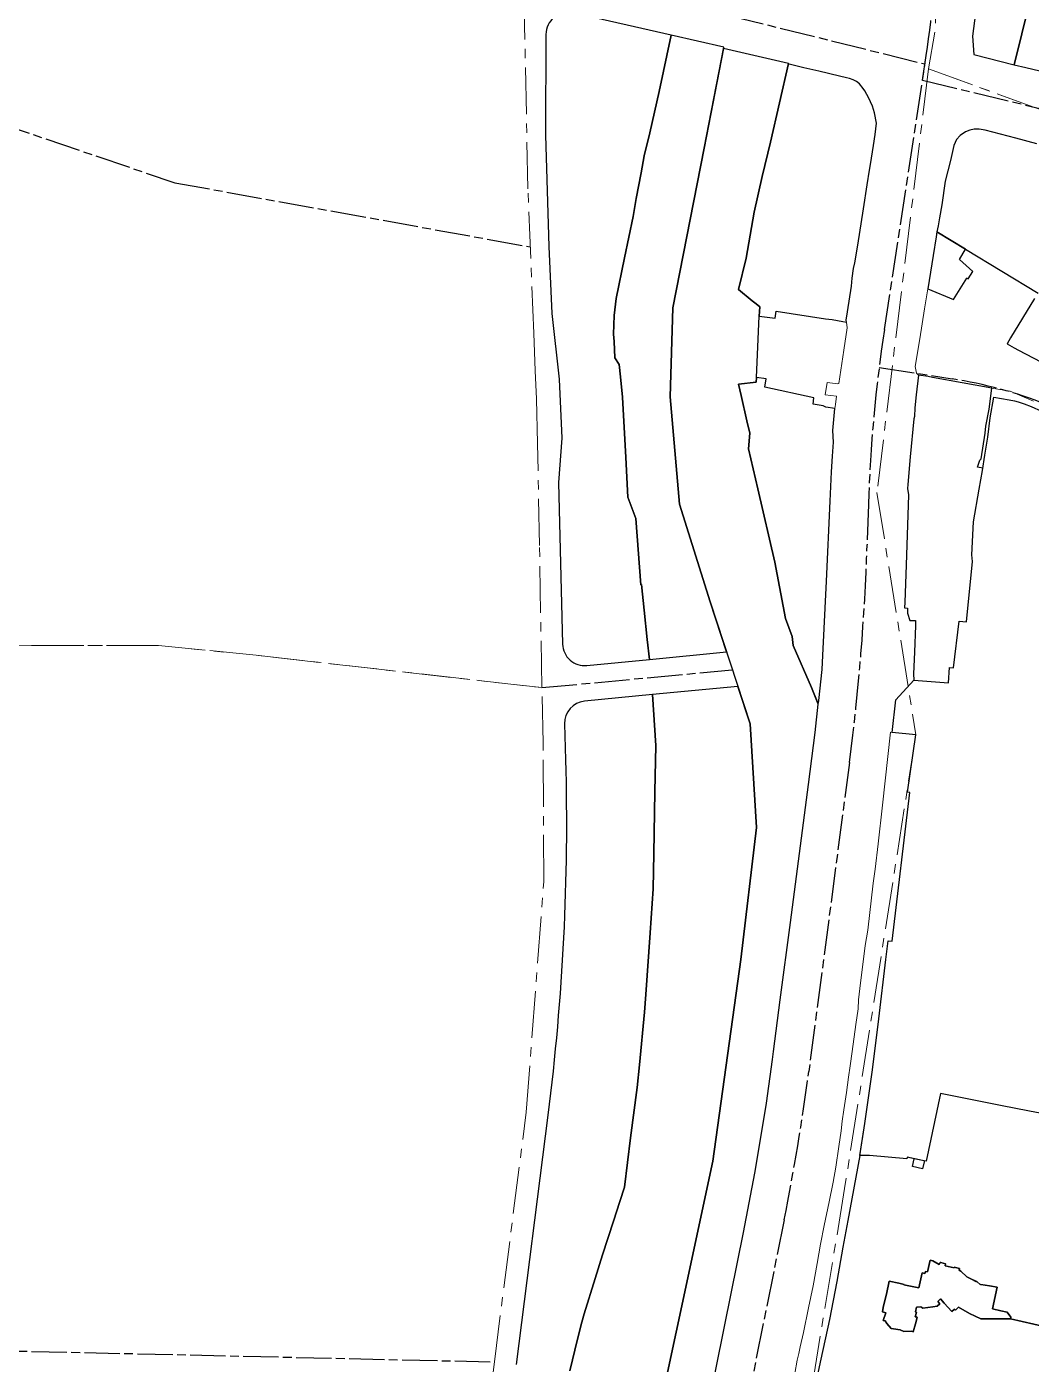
# Model space of a CAD drawing. Header units: millimetres. Extents: x 125232 to 134072, y 142885 to 152835.
# Drawn here: x 127612 to 128295, y 144537 to 145446 of the extents above; entities that cross this region are included whole.
import ezdxf

# ---------------------------------------------------------------- set-up
doc = ezdxf.new("R2010")
doc.units = ezdxf.units.MM
doc.linetypes.add('ACAD_ISO08W100', pattern=[36, 24, -3, 6, -3])
doc.linetypes.add('CENTER', pattern=[50.8, 31.75, -6.35, 6.35, -6.35])
for name, color, linetype in [('commerce', 10, 'Continuous'), ('green & plaza', 80, 'Continuous'), ('industry', 35, 'Continuous'), ('residence', 2, 'Continuous'), ('residence-bad', 41, 'Continuous'), ('water', 4, 'Continuous'), ('老城北中心线', 7, 'ACAD_ISO08W100')]:
    doc.layers.add(name, color=color, linetype=linetype)
for name, color, linetype, lineweight in [('historical site', 232, 'Continuous', 0), ('municipal utilities', 151, 'Continuous', 0), ('super block', 6, 'CENTER', 0)]:
    doc.layers.add(name, color=color, linetype=linetype, lineweight=lineweight)

msp = doc.modelspace()

# ---------------------------------------------------------------- linework, layer by layer
at = {"layer": 'commerce'}
msp.add_lwpolyline([(128294.02, 145462.6), (128294.02, 145465.16), (128271.19, 145474.46), (128259.67, 145477.33), (128259.65, 145473.25), (128255.28, 145439.93), (128256.2, 145427.34), (128283.77, 145420.42)], close=True, dxfattribs=at)
at = {"layer": 'green & plaza'}
msp.add_lwpolyline([(128032.18, 145358.44), (128036, 145374.12), (128042.33, 145402.35), (128050.59, 145440.42), (127983.6, 145455.63, 0.479815), (127965.28, 145441.07), (127964.97, 145372.6), (127967.32, 145297), (127969.32, 145251.49), (127974.3, 145206.67), (127976.07, 145166.71), (127973.9, 145136.58), (127976.69, 145026.7, 0.435336), (127993.14, 145012.15), (128035.81, 145016.3), (128034.26, 145029.87), (128032.1, 145049.75), (128030.22, 145067.12), (128029.87, 145067.09), (128026.54, 145112.01), (128021.11, 145126.64), (128019.55, 145153.48), (128017.36, 145194.42), (128016.14, 145208.37), (128015.16, 145216.8), (128012.29, 145221.35), (128011.67, 145232.46), (128011.37, 145237.45), (128011.67, 145250), (128013.2, 145261.55), (128018.8, 145289.29), (128024.73, 145317.33), (128026.58, 145329.44), (128029.98, 145347.04)], format="xyb", close=True, dxfattribs=at)
for points in [[(128185.35, 145348.77), (128185.98, 145352.54), (128188.06, 145365.63), (128189.21, 145372.94), (128190.05, 145380.77), (128188.8, 145387.74), (128187.3, 145392.24), (128186.01, 145395.24), (128184.81, 145397.81), (128182.13, 145402.61), (128180.99, 145404.29), (128178.5, 145407.47), (128176.51, 145409.03), (128174.3, 145410.27), (128171.83, 145411.17), (128169.8, 145411.59), (128164.94, 145412.68), (128150.97, 145415.99), (128140.8, 145418.4), (128130.72, 145420.79), (128130.34, 145421.21), (128117.95, 145367.79), (128112.39, 145344.5), (128106.88, 145320.28), (128101.5, 145288.88), (128096.34, 145267.69), (128105.67, 145260.07), (128108.37, 145257.86), (128110.67, 145255.99), (128110.38, 145249.58), (128121.19, 145248.14), (128121.93, 145252.99), (128155.38, 145247.86), (128159.9, 145247.26), (128167.29, 145245.96), (128169.68, 145245.52), (128169.54, 145246.76), (128170.41, 145252.46), (128173.01, 145269.94), (128173.56, 145275.44), (128174.5, 145282.03), (128175.45, 145285.93), (128177.31, 145297.76), (128181.22, 145322.6), (128183.79, 145338.86)], [(128185.35, 145348.77), (128185.98, 145352.54), (128188.06, 145365.63), (128189.21, 145372.94), (128190.05, 145380.77), (128188.8, 145387.74), (128187.3, 145392.24), (128186.01, 145395.24), (128184.81, 145397.81), (128182.13, 145402.61), (128180.99, 145404.29), (128178.5, 145407.47), (128176.51, 145409.03), (128174.3, 145410.27), (128171.83, 145411.17), (128169.8, 145411.59), (128164.94, 145412.68), (128150.97, 145415.99), (128140.8, 145418.4), (128130.72, 145420.79), (128130.34, 145421.21), (128117.95, 145367.79), (128112.39, 145344.5), (128106.88, 145320.28), (128101.5, 145288.88), (128096.34, 145267.69), (128105.67, 145260.07), (128108.37, 145257.86), (128110.67, 145255.99), (128110.38, 145249.58), (128121.19, 145248.14), (128121.93, 145252.99), (128155.38, 145247.86), (128159.9, 145247.26), (128167.29, 145245.96), (128169.68, 145245.52), (128169.54, 145246.76), (128170.41, 145252.46), (128173.01, 145269.94), (128173.56, 145275.44), (128174.5, 145282.03), (128175.45, 145285.93), (128177.31, 145297.76), (128181.22, 145322.6), (128183.79, 145338.86)], [(128185.35, 145348.77), (128185.98, 145352.54), (128188.06, 145365.63), (128189.21, 145372.94), (128190.05, 145380.77), (128188.8, 145387.74), (128187.3, 145392.24), (128186.01, 145395.24), (128184.81, 145397.81), (128182.13, 145402.61), (128180.99, 145404.29), (128178.5, 145407.47), (128176.51, 145409.03), (128174.3, 145410.27), (128171.83, 145411.17), (128169.8, 145411.59), (128164.94, 145412.68), (128150.97, 145415.99), (128140.8, 145418.4), (128130.72, 145420.79), (128130.34, 145421.21), (128117.95, 145367.79), (128112.39, 145344.5), (128106.88, 145320.28), (128101.5, 145288.88), (128096.34, 145267.69), (128105.67, 145260.07), (128108.37, 145257.86), (128110.67, 145255.99), (128110.38, 145249.58), (128121.19, 145248.14), (128121.93, 145252.99), (128155.38, 145247.86), (128159.9, 145247.26), (128167.29, 145245.96), (128169.68, 145245.52), (128169.54, 145246.76), (128170.41, 145252.46), (128173.01, 145269.94), (128173.56, 145275.44), (128174.5, 145282.03), (128175.45, 145285.93), (128177.31, 145297.76), (128181.22, 145322.6), (128183.79, 145338.86)], [(128160.18, 145154.53), (128160.8, 145163.9), (128160.49, 145171.95), (128161.74, 145186.87), (128155.7, 145187.82), (128153.93, 145188.71), (128146.98, 145189.77), (128147.59, 145194), (128114.23, 145201.25), (128115.05, 145207.08), (128108.53, 145207.79), (128108.39, 145204.65), (128096.16, 145203.48), (128097.98, 145195.7), (128101.99, 145178.55), (128103.96, 145170.14), (128102.96, 145159.51), (128109.43, 145132.33), (128121.04, 145082.47), (128128.26, 145044.03), (128132.65, 145031.91), (128133.52, 145025.81), (128145.87, 144997.34), (128150.21, 144986.6), (128150.58, 144986.59), (128151.01, 144990.55), (128152.14, 145001.06), (128153.06, 145009.54), (128153.57, 145018.88), (128156.02, 145069.49), (128158.56, 145123.75), (128159.55, 145143.86)], [(128160.18, 145154.53), (128160.8, 145163.9), (128160.49, 145171.95), (128161.74, 145186.87), (128155.7, 145187.82), (128153.93, 145188.71), (128146.98, 145189.77), (128147.59, 145194), (128114.23, 145201.25), (128115.05, 145207.08), (128108.53, 145207.79), (128108.39, 145204.65), (128096.16, 145203.48), (128097.98, 145195.7), (128101.99, 145178.55), (128103.96, 145170.14), (128102.96, 145159.51), (128109.43, 145132.33), (128121.04, 145082.47), (128128.26, 145044.03), (128132.65, 145031.91), (128133.52, 145025.81), (128145.87, 144997.34), (128150.21, 144986.6), (128150.58, 144986.59), (128151.01, 144990.55), (128152.14, 145001.06), (128153.06, 145009.54), (128153.57, 145018.88), (128156.02, 145069.49), (128158.56, 145123.75), (128159.55, 145143.86)], [(128160.18, 145154.53), (128160.8, 145163.9), (128160.49, 145171.95), (128161.74, 145186.87), (128155.7, 145187.82), (128153.93, 145188.71), (128146.98, 145189.77), (128147.59, 145194), (128114.23, 145201.25), (128115.05, 145207.08), (128108.53, 145207.79), (128108.39, 145204.65), (128096.16, 145203.48), (128097.98, 145195.7), (128101.99, 145178.55), (128103.96, 145170.14), (128102.96, 145159.51), (128109.43, 145132.33), (128121.04, 145082.47), (128128.26, 145044.03), (128132.65, 145031.91), (128133.52, 145025.81), (128145.87, 144997.34), (128150.21, 144986.6), (128150.58, 144986.59), (128151.01, 144990.55), (128152.14, 145001.06), (128153.06, 145009.54), (128153.57, 145018.88), (128156.02, 145069.49), (128158.56, 145123.75), (128159.55, 145143.86)]]:
    msp.add_lwpolyline(points, close=True, dxfattribs=at)
msp.add_lwpolyline([(128299.17, 145366.61), (128284.91, 145370.52), (128263.93, 145375.86), (128259.93, 145376.54), (128256.42, 145376.56), (128253.65, 145375.98), (128250.66, 145374.79), (128246.99, 145372.27), (128244.52, 145369.53), (128242.69, 145365.55), (128240.32, 145355.37), (128236.89, 145341.4), (128234.6, 145325.2), (128232.94, 145316.35), (128231.93, 145311.03), (128231.23, 145306.81), (128250.62, 145295.16), (128299.95, 145265.14)], dxfattribs=at)
msp.add_lwpolyline([(127981.56, 144532.95), (127986.86, 144554.3), (127989.75, 144565.95), (127991.33, 144571.73), (127998.92, 144595.55), (128003.89, 144611.81), (128011.2, 144634.67), (128015.58, 144647.97), (128018.79, 144657.71), (128022.92, 144691.2), (128027.39, 144725.35), (128028.91, 144740.83), (128032.31, 144776.67), (128033.37, 144788.62), (128036.21, 144830.53), (128038.16, 144860.46), (128038.6, 144884.46), (128039.33, 144926.45), (128039.95, 144957.72), (128037.78, 144992.38), (127991.55, 144987.88, 0.393869), (127978.01, 144972.55), (127978.67, 144948.11, -0.038446), (127966.62, 144706.56), (127945.06, 144537.28)], format="xyb", dxfattribs=at)
at = {"layer": 'historical site'}
msp.add_lwpolyline([(128147.7, 144519.82), (128152.18, 144540.77), (128158.05, 144567.84), (128163.16, 144593.56), (128167.3, 144616.97), (128170.56, 144634.95), (128178.75, 144679.02), (128182.08, 144700.94), (128187.33, 144737.35), (128191.69, 144772.06), (128196.55, 144812.45), (128198.08, 144825.16), (128200.85, 144824.82), (128212.74, 144925.92), (128211.15, 144926.12), (128216.89, 144965.01), (128200.67, 144966.7), (128200.67, 144966.7), (128199.59, 144966.82), (128194.22, 144917.2), (128191.15, 144891.1), (128189.13, 144873.9), (128187.86, 144864.36), (128184.1, 144832.23), (128182.37, 144822.02), (128178.79, 144792.67), (128177.93, 144785.01), (128177.53, 144778.84), (128176.01, 144768.25), (128173.56, 144750), (128172.09, 144740.1), (128171.11, 144732.37), (128169.77, 144722.06), (128167.94, 144710.32), (128166.85, 144702.55), (128166.02, 144696.09), (128164.56, 144685.4), (128162.49, 144671.39), (128160.6, 144661.11), (128157.93, 144647.69), (128154.59, 144631.63), (128152.11, 144618.95), (128149.67, 144605.75), (128146.97, 144590.54), (128143.87, 144575.78), (128140.43, 144559.05), (128138.09, 144549.31), (128137.28, 144544.62), (128136.24, 144540.2), (128134.46, 144530.99)], dxfattribs=at)
at = {"layer": 'industry'}
msp.add_lwpolyline([(128304.95, 144707.26), (128294.15, 144709.37), (128274.52, 144713.21), (128248.31, 144718.36), (128233.51, 144721.46), (128225.45, 144682.79), (128223.92, 144675.44), (128221.3, 144675.78), (128210.9, 144678.12), (128210.75, 144677.04), (128185.31, 144679.26), (128178.79, 144679.32), (128182.08, 144700.94), (128187.33, 144737.35), (128191.69, 144772.06), (128196.55, 144812.45), (128198.08, 144825.16), (128200.85, 144824.82), (128212.74, 144925.92), (128211.15, 144926.12), (128216.89, 144965.01), (128200.67, 144966.7), (128203.16, 144988.79), (128215.43, 145002.18), (128239.09, 145000.32), (128239.72, 145010.74), (128242.46, 145010.56), (128246.23, 145042.24), (128251.25, 145041.9), (128255.41, 145082.77), (128254.95, 145087.35), (128256.14, 145109.74), (128260.01, 145131.93), (128262.11, 145144.78), (128263.8, 145155.11), (128265.79, 145167.31), (128267.46, 145180.54), (128269.93, 145194.62), (128280.32, 145192.76), (128283.99, 145192.1), (128286.48, 145191.35), (128290.59, 145190.11), (128295.18, 145188.14), (128302.37, 145185.04)], dxfattribs=at)
at = {"layer": 'municipal utilities'}
for points in [[(128299.95, 145265.14), (128250.62, 145295.16), (128246.45, 145288.14), (128255.59, 145280.03), (128252.42, 145274.9), (128251.54, 145275.45), (128242.45, 145260.94), (128224.96, 145268.15), (128222.75, 145254.54), (128219.45, 145234.1), (128216.49, 145215.43), (128217.27, 145210.82), (128218.67, 145209.5), (128225.17, 145208.48), (128228.19, 145207.91), (128268.57, 145200.72), (128280.9, 145198.51), (128296.86, 145191.76)], [(128301.88, 145218.56), (128286.57, 145226.52), (128283.72, 145228), (128279, 145230.69), (128281.23, 145234.9), (128297.55, 145261.47)]]:
    msp.add_lwpolyline(points, dxfattribs=at)
for points in [[(128170.12, 145241.75), (128169.68, 145245.52), (128167.29, 145245.96), (128159.9, 145247.26), (128155.38, 145247.86), (128121.93, 145252.99), (128121.19, 145248.14), (128110.38, 145249.58), (128108.53, 145207.79), (128115.05, 145207.08), (128114.23, 145201.25), (128147.59, 145194), (128146.98, 145189.77), (128153.93, 145188.71), (128155.7, 145187.82), (128161.74, 145186.87), (128162.17, 145189.63), (128162.9, 145195.22), (128155.19, 145196.03), (128156.66, 145204.49), (128163.86, 145203.59), (128164.6, 145203.89), (128167.86, 145226.41)], [(128170.12, 145241.75), (128169.68, 145245.52), (128167.29, 145245.96), (128159.9, 145247.26), (128155.38, 145247.86), (128121.93, 145252.99), (128121.19, 145248.14), (128110.38, 145249.58), (128108.53, 145207.79), (128115.05, 145207.08), (128114.23, 145201.25), (128147.59, 145194), (128146.98, 145189.77), (128153.93, 145188.71), (128155.7, 145187.82), (128161.74, 145186.87), (128162.17, 145189.63), (128162.9, 145195.22), (128155.19, 145196.03), (128156.66, 145204.49), (128163.86, 145203.59), (128164.6, 145203.89), (128167.86, 145226.41)], [(128170.12, 145241.75), (128169.68, 145245.52), (128167.29, 145245.96), (128159.9, 145247.26), (128155.38, 145247.86), (128121.93, 145252.99), (128121.19, 145248.14), (128110.38, 145249.58), (128108.53, 145207.79), (128115.05, 145207.08), (128114.23, 145201.25), (128147.59, 145194), (128146.98, 145189.77), (128153.93, 145188.71), (128155.7, 145187.82), (128161.74, 145186.87), (128162.17, 145189.63), (128162.9, 145195.22), (128155.19, 145196.03), (128156.66, 145204.49), (128163.86, 145203.59), (128164.6, 145203.89), (128167.86, 145226.41)], [(128214.59, 144671.68), (128215.75, 144677.03), (128221.3, 144675.78), (128222.54, 144675.62), (128222.43, 144674.81), (128221.43, 144670.2)]]:
    msp.add_lwpolyline(points, close=True, dxfattribs=at)
at = {"layer": 'residence'}
msp.add_lwpolyline([(128260.01, 145131.93), (128262.11, 145144.78), (128262.35, 145146.26), (128258.71, 145146.86), (128260.37, 145151.67), (128261.24, 145152.68), (128263.91, 145170.07), (128264.53, 145174.81), (128266.71, 145186.39), (128268.57, 145200.72), (128228.19, 145207.91), (128225.17, 145208.48), (128218.67, 145209.5), (128217.18, 145196.19), (128216.23, 145187.24), (128215.85, 145181.46), (128215.44, 145179.75), (128213.02, 145153.89), (128211.37, 145135.15), (128211.25, 145132.54), (128211.92, 145128.17), (128210.41, 145087.06), (128209.93, 145073.98), (128209.25, 145055.25), (128209.1, 145051.3), (128211.26, 145051.22), (128211.13, 145047.64), (128212.83, 145042.86), (128216.64, 145042.88), (128216.53, 145039.37), (128215.85, 145021.19), (128215.3, 145006.61), (128215.43, 145002.18), (128239.09, 145000.32), (128239.72, 145010.74), (128242.46, 145010.56), (128246.23, 145042.25), (128251.25, 145041.9), (128255.41, 145082.77), (128254.95, 145087.35), (128256.14, 145109.74)], close=True, dxfattribs=at)
for points in [[(128304.95, 144707.26), (128294.15, 144709.37), (128274.52, 144713.21), (128248.31, 144718.36), (128233.51, 144721.46), (128225.45, 144682.79), (128223.92, 144675.44), (128222.54, 144675.62), (128222.43, 144674.81), (128221.43, 144670.2), (128214.59, 144671.68), (128215.75, 144677.03), (128210.9, 144678.12), (128210.75, 144677.04), (128185.31, 144679.26), (128178.8, 144679.32), (128170.56, 144634.95), (128167.3, 144616.97), (128163.16, 144593.56), (128158.05, 144567.84), (128152.18, 144540.77), (128147.7, 144519.82)], [(128305.12, 144562.87), (128281.29, 144568.33), (128260.94, 144568.2), (128253.37, 144571.85), (128245.85, 144576.1), (128243.74, 144574.19), (128243.13, 144574.86), (128241.21, 144573.21), (128236.13, 144578.93), (128233.52, 144581.82), (128231.73, 144579.96), (128233.11, 144578.51), (128231.45, 144576.8), (128228.45, 144576.43), (128221.62, 144575.43), (128220.17, 144576.33), (128217.32, 144576.24), (128216.71, 144572.92), (128217.37, 144572.42), (128216.48, 144569.69), (128216.96, 144569.53), (128217.85, 144569.03), (128216.71, 144564.88), (128215.04, 144559.39), (128213.8, 144559.79), (128208.69, 144559.67), (128206.18, 144560.66), (128201.61, 144561.32), (128199.98, 144561.71), (128197.22, 144565.13), (128195.9, 144566.77), (128194.53, 144567.07), (128196.37, 144572.35), (128194.29, 144573.08), (128194.6, 144575.91), (128195.12, 144577.99), (128196.89, 144585.02), (128198.69, 144593.85), (128205.32, 144592.43), (128208.82, 144591.65), (128208.77, 144591.43), (128215.4, 144589.94), (128218.84, 144589.32), (128219.37, 144591.39), (128221.22, 144599.51), (128223.07, 144599.09), (128223.37, 144600.42), (128224.78, 144600.16), (128226.69, 144608.05), (128228.41, 144607.66), (128232.64, 144605.12), (128233.31, 144606.61), (128233.83, 144606.4), (128237.08, 144605.65), (128236.8, 144604.33), (128242.84, 144602.86), (128242.95, 144603.32), (128246.57, 144602.5), (128246.28, 144601.19), (128247.51, 144600.66), (128251.59, 144596.68), (128254.23, 144595.34), (128257.68, 144593.7), (128258.4, 144593.53), (128260.78, 144591.28), (128261.06, 144591.62), (128267.01, 144590.56), (128272.07, 144589.82), (128268.98, 144574.94), (128274.74, 144573.58), (128278.93, 144572.65), (128281.5, 144569.39), (128281.29, 144568.33), (128305.12, 144562.87)]]:
    msp.add_lwpolyline(points, dxfattribs=at)
at = {"layer": 'residence-bad'}
for points in [[(128364.76, 145435.15), (128359.5, 145436.61), (128360.6, 145440.02), (128348.9, 145443.61), (128349.27, 145445.23), (128333.59, 145450.28), (128332.88, 145447.95), (128308.63, 145457.06), (128294.02, 145462.6), (128283.77, 145420.42), (128291.59, 145418.45), (128349.64, 145404.63), (128354.44, 145403.53), (128355.67, 145403.34)], [(128258.4, 144593.54), (128257.68, 144593.71), (128254.23, 144595.34), (128251.59, 144596.68), (128247.51, 144600.66), (128246.28, 144601.19), (128246.58, 144602.5), (128242.95, 144603.32), (128242.84, 144602.86), (128236.8, 144604.33), (128237.08, 144605.65), (128233.83, 144606.4), (128233.31, 144606.61), (128232.64, 144605.12), (128228.41, 144607.66), (128226.69, 144608.06), (128224.78, 144600.16), (128223.37, 144600.42), (128223.07, 144599.09), (128221.22, 144599.51), (128219.37, 144591.39), (128218.84, 144589.33), (128215.4, 144589.95), (128208.77, 144591.44), (128208.82, 144591.65), (128205.32, 144592.43), (128198.69, 144593.85), (128196.89, 144585.03), (128195.12, 144578), (128194.6, 144575.91), (128194.29, 144573.08), (128196.37, 144572.35), (128194.53, 144567.07), (128195.9, 144566.77), (128197.22, 144565.13), (128199.98, 144561.71), (128201.61, 144561.32), (128206.18, 144560.67), (128208.69, 144559.67), (128213.8, 144559.79), (128215.04, 144559.39), (128216.71, 144564.88), (128217.85, 144569.04), (128216.96, 144569.53), (128216.48, 144569.69), (128217.37, 144572.42), (128216.71, 144572.92), (128217.32, 144576.24), (128220.17, 144576.33), (128221.62, 144575.43), (128228.45, 144576.43), (128231.45, 144576.8), (128233.11, 144578.51), (128231.73, 144579.96), (128233.52, 144581.82), (128236.14, 144578.93), (128241.21, 144573.22), (128243.13, 144574.86), (128243.74, 144574.19), (128245.85, 144576.1), (128253.37, 144571.85), (128260.95, 144568.21), (128281.29, 144568.33), (128281.5, 144569.4), (128278.93, 144572.66), (128274.74, 144573.58), (128268.98, 144574.94), (128272.07, 144589.82), (128267.01, 144590.56), (128261.06, 144591.62), (128260.78, 144591.28)]]:
    msp.add_lwpolyline(points, close=True, dxfattribs=at)
at = {"layer": 'super block'}
for points in [[(128552.36, 145722.36), (128497.35, 145759.48), (128444.98, 145800.03), (128358.68, 145870.93), (128340.95, 145882.12), (128263.72, 145906.93), (128180.92, 145914.52), (128185.12, 145888.3), (128189.46, 145861.21), (128214.34, 145675.95), (128234.29, 145531.22), (128229.79, 145442.55), (128225.49, 145417.66), (128301.95, 145389.75), (128356.18, 145354.12), (128392.02, 145318.49), (128436.63, 145509.54), (128512.06, 145645.89)], [(127957.17, 145238.09), (127953.07, 145336.07), (127949.92, 145488.59), (127557.76, 145585.68), (127544.53, 145532.23), (127515.18, 145471.94), (127484.21, 145442.61), (127454.87, 145427.94), (127355.42, 145230.76), (127291.64, 145067.28), (127291.33, 145066.22), (127385.88, 145036.91), (127438.94, 145025.38), (127495.9, 145023.43), (127615.66, 145025.77), (127702.01, 145025.77), (127768.37, 145019.12), (127960.13, 144997.4), (127962.53, 144997.13), (127960.97, 145093.78), (127959.7, 145162.96), (127959, 145193.46), (127957.95, 145212.41)]]:
    msp.add_lwpolyline(points, close=True, dxfattribs=at)
for points in [[(128719.21, 144425.44), (128751.5, 144588.88), (128758.38, 144617.8), (128784.77, 144728.67), (128829.89, 144826.66), (128885.76, 144923.98), (128901.64, 144952.89), (128861.09, 144974.65), (128641.73, 145120.93), (128574.79, 145173.89), (128392.02, 145318.49), (128356.18, 145354.12), (128301.95, 145389.75), (128225.49, 145417.66), (128190.38, 145129.65), (128216.89, 144965.01), (128168.43, 144656.72), (128119.27, 144359.05)], [(127558.8, 144270.64), (127653.34, 144249.43), (127713.16, 144241.72), (127887.99, 144239.71), (127909.84, 144379.69), (127926.44, 144508.93), (127930.27, 144538.96), (127951.9, 144708.6), (127963.86, 144865.45), (127963.46, 144959.49), (127962.53, 144997.13), (127768.37, 145019.12), (127702.01, 145025.77), (127615.66, 145025.77), (127497.62, 145023.47)]]:
    msp.add_lwpolyline(points, dxfattribs=at)
at = {"layer": 'water'}
for points in [[(128056.2, 145121.76), (128049.88, 145194.79), (128051.69, 145255.2), (128072.95, 145363.85), (128086.27, 145432.32), (128050.59, 145440.42), (128042.33, 145402.35), (128036, 145374.12), (128032.18, 145358.44), (128029.98, 145347.04), (128026.58, 145329.44), (128024.73, 145317.33), (128018.8, 145289.29), (128013.2, 145261.55), (128011.67, 145250), (128011.37, 145237.45), (128011.67, 145232.46), (128012.29, 145221.35), (128015.16, 145216.8), (128016.14, 145208.37), (128017.36, 145194.42), (128019.55, 145153.48), (128021.11, 145126.64), (128026.54, 145112.01), (128029.87, 145067.09), (128030.22, 145067.12), (128032.1, 145049.75), (128034.26, 145029.87), (128035.81, 145016.3), (128088.12, 145021.39), (128077.01, 145055.4)], [(128056.2, 145121.76), (128049.88, 145194.79), (128051.69, 145255.2), (128072.95, 145363.85), (128086.27, 145432.32), (128050.59, 145440.42), (128042.33, 145402.35), (128036, 145374.12), (128032.18, 145358.44), (128029.98, 145347.04), (128026.58, 145329.44), (128024.73, 145317.33), (128018.8, 145289.29), (128013.2, 145261.55), (128011.67, 145250), (128011.37, 145237.45), (128011.67, 145232.46), (128012.29, 145221.35), (128015.16, 145216.8), (128016.14, 145208.37), (128017.36, 145194.42), (128019.55, 145153.48), (128021.11, 145126.64), (128026.54, 145112.01), (128029.87, 145067.09), (128030.22, 145067.12), (128032.1, 145049.75), (128034.26, 145029.87), (128035.81, 145016.3), (128088.12, 145021.39), (128077.01, 145055.4)], [(128056.2, 145121.76), (128049.88, 145194.79), (128051.69, 145255.2), (128072.95, 145363.85), (128086.27, 145432.32), (128050.59, 145440.42), (128042.33, 145402.35), (128036, 145374.12), (128032.18, 145358.44), (128029.98, 145347.04), (128026.58, 145329.44), (128024.73, 145317.33), (128018.8, 145289.29), (128013.2, 145261.55), (128011.67, 145250), (128011.37, 145237.45), (128011.67, 145232.46), (128012.29, 145221.35), (128015.16, 145216.8), (128016.14, 145208.37), (128017.36, 145194.42), (128019.55, 145153.48), (128021.11, 145126.64), (128026.54, 145112.01), (128029.87, 145067.09), (128030.22, 145067.12), (128032.1, 145049.75), (128034.26, 145029.87), (128035.81, 145016.3), (128088.12, 145021.39), (128077.01, 145055.4)], [(128056.2, 145121.76), (128049.88, 145194.79), (128051.69, 145255.2), (128072.95, 145363.85), (128086.27, 145432.32), (128050.59, 145440.42), (128042.33, 145402.35), (128036, 145374.12), (128032.18, 145358.44), (128029.98, 145347.04), (128026.58, 145329.44), (128024.73, 145317.33), (128018.8, 145289.29), (128013.2, 145261.55), (128011.67, 145250), (128011.37, 145237.45), (128011.67, 145232.46), (128012.29, 145221.35), (128015.16, 145216.8), (128016.14, 145208.37), (128017.36, 145194.42), (128019.55, 145153.48), (128021.11, 145126.64), (128026.54, 145112.01), (128029.87, 145067.09), (128030.22, 145067.12), (128032.1, 145049.75), (128034.26, 145029.87), (128035.81, 145016.3), (128088.12, 145021.39), (128077.01, 145055.4)], [(128246.45, 145288.14), (128250.62, 145295.16), (128231.23, 145306.81), (128230.67, 145303.43), (128228.65, 145290.9), (128224.96, 145268.15), (128242.45, 145260.94), (128251.54, 145275.45), (128252.42, 145274.9), (128255.59, 145280.03)]]:
    msp.add_lwpolyline(points, close=True, dxfattribs=at)
for points in [[(128073.99, 144500), (128086.93, 144564.24), (128099.56, 144626.89), (128107.4, 144667.22), (128112.15, 144695.49), (128115.22, 144714.82), (128119.34, 144744.55), (128120.05, 144750), (128124.63, 144785.07), (128131.59, 144837.44), (128143.93, 144931.33), (128148.41, 144966.57), (128150.5, 144985.87), (128145.87, 144997.34), (128133.52, 145025.81), (128132.65, 145031.91), (128128.26, 145044.03), (128121.04, 145082.47), (128109.43, 145132.33), (128102.96, 145159.51), (128103.96, 145170.14), (128101.99, 145178.55), (128097.98, 145195.7), (128096.16, 145203.48), (128108.39, 145204.65), (128108.53, 145207.79), (128110.38, 145249.58), (128110.67, 145255.99), (128108.37, 145257.86), (128105.67, 145260.07), (128096.34, 145267.69), (128101.5, 145288.88), (128106.88, 145320.28), (128112.39, 145344.5), (128117.95, 145367.79), (128130.34, 145421.21), (128130.22, 145421.33), (128086.12, 145431.54), (128072.95, 145363.85), (128051.69, 145255.2), (128049.88, 145194.79), (128056.2, 145121.76), (128077.01, 145055.4), (128104.09, 144972.45), (128108.61, 144902.12), (128097.76, 144812.31), (128078.8, 144675.26), (128029.05, 144442.97)], [(128073.99, 144500), (128086.93, 144564.24), (128099.56, 144626.89), (128107.4, 144667.22), (128112.15, 144695.49), (128115.22, 144714.82), (128119.34, 144744.55), (128120.05, 144750), (128124.63, 144785.07), (128131.59, 144837.44), (128143.93, 144931.33), (128148.41, 144966.57), (128150.5, 144985.87), (128145.87, 144997.34), (128133.52, 145025.81), (128132.65, 145031.91), (128128.26, 145044.03), (128121.04, 145082.47), (128109.43, 145132.33), (128102.96, 145159.51), (128103.96, 145170.14), (128101.99, 145178.55), (128097.98, 145195.7), (128096.16, 145203.48), (128108.39, 145204.65), (128108.53, 145207.79), (128110.38, 145249.58), (128110.67, 145255.99), (128108.37, 145257.86), (128105.67, 145260.07), (128096.34, 145267.69), (128101.5, 145288.88), (128106.88, 145320.28), (128112.39, 145344.5), (128117.95, 145367.79), (128130.34, 145421.21), (128130.22, 145421.33), (128086.12, 145431.54), (128072.95, 145363.85), (128051.69, 145255.2), (128049.88, 145194.79), (128056.2, 145121.76), (128077.01, 145055.4), (128104.09, 144972.45), (128108.61, 144902.12), (128097.76, 144812.31), (128078.8, 144675.26), (128029.05, 144442.97)], [(128073.99, 144500), (128086.93, 144564.24), (128099.56, 144626.89), (128107.4, 144667.22), (128112.15, 144695.49), (128115.22, 144714.82), (128119.34, 144744.55), (128120.05, 144750), (128124.63, 144785.07), (128131.59, 144837.44), (128143.93, 144931.33), (128148.41, 144966.57), (128150.5, 144985.87), (128145.87, 144997.34), (128133.52, 145025.81), (128132.65, 145031.91), (128128.26, 145044.03), (128121.04, 145082.47), (128109.43, 145132.33), (128102.96, 145159.51), (128103.96, 145170.14), (128101.99, 145178.55), (128097.98, 145195.7), (128096.16, 145203.48), (128108.39, 145204.65), (128108.53, 145207.79), (128110.38, 145249.58), (128110.67, 145255.99), (128108.37, 145257.86), (128105.67, 145260.07), (128096.34, 145267.69), (128101.5, 145288.88), (128106.88, 145320.28), (128112.39, 145344.5), (128117.95, 145367.79), (128130.34, 145421.21), (128130.22, 145421.33), (128086.12, 145431.54), (128072.95, 145363.85), (128051.69, 145255.2), (128049.88, 145194.79), (128056.2, 145121.76), (128077.01, 145055.4), (128104.09, 144972.45), (128108.61, 144902.12), (128097.76, 144812.31), (128078.8, 144675.26), (128029.05, 144442.97)], [(128297.55, 145261.47), (128281.23, 145234.9), (128279, 145230.69), (128283.72, 145228), (128286.57, 145226.52), (128301.88, 145218.56)], [(128029.05, 144442.97), (128078.8, 144675.26), (128097.76, 144812.31), (128108.61, 144902.12), (128104.09, 144972.45), (128095.75, 144998.02), (128037.78, 144992.38), (128039.95, 144957.72), (128039.33, 144926.45), (128038.6, 144884.46), (128038.16, 144860.46), (128036.21, 144830.53), (128033.37, 144788.62), (128032.31, 144776.67), (128028.91, 144740.83), (128027.39, 144725.35), (128022.92, 144691.2), (128018.79, 144657.71), (128015.58, 144647.97), (128011.2, 144634.67), (128003.89, 144611.81), (127998.92, 144595.55), (127991.33, 144571.73), (127989.75, 144565.95), (127986.86, 144554.3), (127981.56, 144532.95)], [(128029.05, 144442.97), (128078.8, 144675.26), (128097.76, 144812.31), (128108.61, 144902.12), (128104.09, 144972.45), (128095.75, 144998.02), (128037.78, 144992.38), (128039.95, 144957.72), (128039.33, 144926.45), (128038.6, 144884.46), (128038.16, 144860.46), (128036.21, 144830.53), (128033.37, 144788.62), (128032.31, 144776.67), (128028.91, 144740.83), (128027.39, 144725.35), (128022.92, 144691.2), (128018.79, 144657.71), (128015.58, 144647.97), (128011.2, 144634.67), (128003.89, 144611.81), (127998.92, 144595.55), (127991.33, 144571.73), (127989.75, 144565.95), (127986.86, 144554.3), (127981.56, 144532.95)], [(128029.05, 144442.97), (128078.8, 144675.26), (128097.76, 144812.31), (128108.61, 144902.12), (128104.09, 144972.45), (128095.75, 144998.02), (128037.78, 144992.38), (128039.95, 144957.72), (128039.33, 144926.45), (128038.6, 144884.46), (128038.16, 144860.46), (128036.21, 144830.53), (128033.37, 144788.62), (128032.31, 144776.67), (128028.91, 144740.83), (128027.39, 144725.35), (128022.92, 144691.2), (128018.79, 144657.71), (128015.58, 144647.97), (128011.2, 144634.67), (128003.89, 144611.81), (127998.92, 144595.55), (127991.33, 144571.73), (127989.75, 144565.95), (127986.86, 144554.3), (127981.56, 144532.95)], [(128029.05, 144442.97), (128078.8, 144675.26), (128097.76, 144812.31), (128108.61, 144902.12), (128104.09, 144972.45), (128095.75, 144998.02), (128037.78, 144992.38), (128039.95, 144957.72), (128039.33, 144926.45), (128038.6, 144884.46), (128038.16, 144860.46), (128036.21, 144830.53), (128033.37, 144788.62), (128032.31, 144776.67), (128028.91, 144740.83), (128027.39, 144725.35), (128022.92, 144691.2), (128018.79, 144657.71), (128015.58, 144647.97), (128011.2, 144634.67), (128003.89, 144611.81), (127998.92, 144595.55), (127991.33, 144571.73), (127989.75, 144565.95), (127986.86, 144554.3), (127981.56, 144532.95)]]:
    msp.add_lwpolyline(points, dxfattribs=at)
at = {"layer": '老城北中心线', "linetype": 'ACAD_ISO08W100', "lineweight": 25}
for p, q in [((128195.51, 145240.57), (128223.89, 145426.62)), ((128221.35, 145409.93), (128223.89, 145426.62)), ((128221.35, 145409.93), (128395.76, 145367.92)), ((128191.92, 145214.73), (128241.59, 145206.98)), ((128184.58, 145121.52), (128183.72, 145094.24)), ((128171.68, 144946.35), (128144.07, 144736.3)), ((128127.32, 144635.57), (128089.32, 144446.91))]:
    msp.add_line(p, q, dxfattribs=at)
at = {"layer": '老城北中心线'}
for points in [[(127949.92, 145488.59), (128223.03, 145420.97)], [(127454.87, 145427.94), (127712.9, 145340.26), (127954.72, 145296.67)], [(127962.53, 144997.13), (128092.07, 145009.29)], [(127360.18, 144476.55), (127507.6, 144548.6), (127930.27, 144538.96)]]:
    msp.add_lwpolyline(points, dxfattribs=at)
at = {"layer": '老城北中心线', "linetype": 'ACAD_ISO08W100', "lineweight": 25}
for centre, radius, start, end in [((127581.32, 145524.63), 650, 351.32723, 7.65838), ((129184.08, 145089.78), 1000, 171.32723, 178.18127), ((128195.35, 144910.56), 300, 68.40162, 81.13473), ((126684.47, 145141.85), 1500, 352.51141, 358.18127), ((126656.86, 144931.79), 1500, 348.6106, 352.51141)]:
    msp.add_arc(centre, radius, start, end, dxfattribs=at)

doc.saveas('drawing.dxf')
